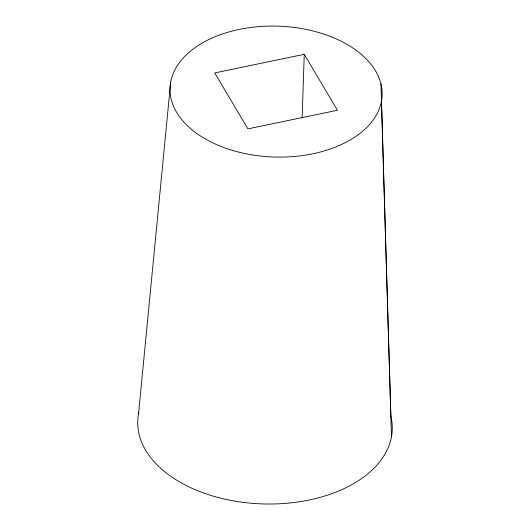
<?xml version="1.0" encoding="UTF-8"?>
<svg xmlns="http://www.w3.org/2000/svg" width="530" height="530" viewBox="0 0 530 530"><rect width="100%" height="100%" fill="white"/><g stroke="black" fill="none" stroke-linecap="round" stroke-linejoin="round"><path stroke-width="0.79" d="M302.14 117.918L304.253 54.298L214.736 72.935L247.894 128.883L337.411 110.247L304.253 54.298M138.529 413.937L170.68 82.044M380.971 84.031L390.875 416.322M381.461 101.137A106.106 65.468 1.9 0 1 213.02 142.961A106.106 65.468 1.9 0 1 233.73 30.674A106.106 65.468 1.9 0 1 381.461 101.137L391.471 436.846M390.484 414.824A127.326 78.566 1.9 0 1 267.233 504.017A127.326 78.566 1.9 0 1 138.84 412.386"/></g></svg>
